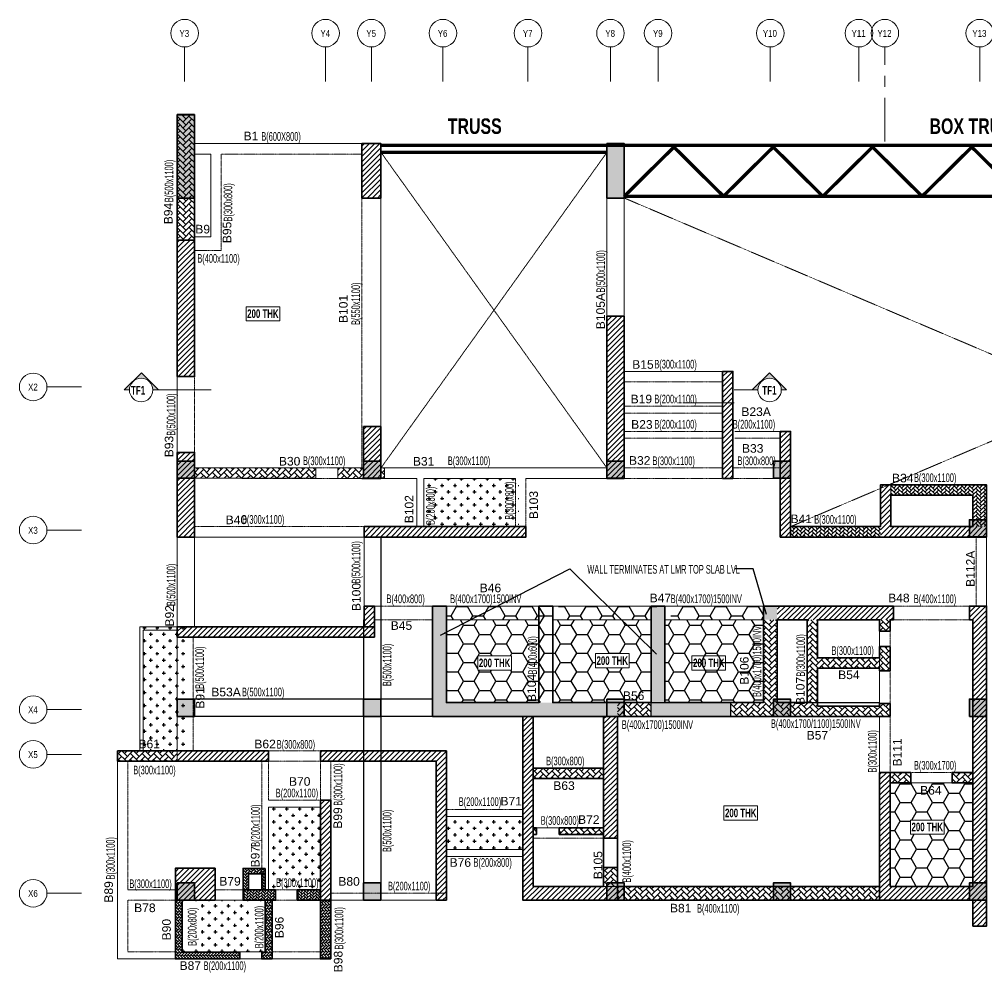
# Model space of a CAD drawing. Header units: millimetres. Extents: x -2 to 70668, y 80 to 28728.
# Drawn here: x -2 to 28024, y 1099 to 28728 of the extents above; entities that cross this region are included whole.
import ezdxf
from ezdxf.enums import TextEntityAlignment as Align

# ---------------------------------------------------------------- set-up
doc = ezdxf.new("R2010")
doc.units = ezdxf.units.MM
doc.linetypes.add('Grid Line', pattern=[2222.5, 1270, -317.5, 317.5, -317.5])
doc.linetypes.add('HIDDEN', pattern=[0.375, 0.25, -0.125])
for name, color, linetype, lineweight in [('A-FLOR-IDEN', 11, 'Continuous', 9), ('A-GRIDS', 8, 'Continuous', 9), ('A-HIDD-ABVE', 8, 'HIDDEN', 20), ('G-ANNO-SYMB', 1, 'Continuous', 9), ('G-ANNO-TEXT', 231, 'Continuous', 9), ('S-BEAM', 7, 'Continuous', 18), ('S-BEAM-IDEN', 2, 'Continuous', 9), ('S-COL HATCH', 9, 'Continuous', 0), ('S-COLS', 5, 'Continuous', 35), ('S-GRIDS', 8, 'Continuous', 9), ('S-WALL', 4, 'Continuous', 18)]:
    doc.layers.add(name, color=color, linetype=linetype, lineweight=lineweight)
for name, color, linetype in [('Beam Nos', 7, 'Continuous'), ('changes', 7, 'Continuous'), ('HATCH', 8, 'Continuous'), ('SECTION LINE', 4, 'Continuous'), ('SUNK SLAB', 8, 'Continuous')]:
    doc.layers.add(name, color=color, linetype=linetype)
doc.styles.add('Arial Narrow', font='ARIALN.TTF', dxfattribs={"height": 400})
doc.styles.add('SC-BBS1', font='SansSerif')
doc.styles.add('SOBHA', font='swisscl.ttf')
doc.styles.add('Swis721 LtCn BT', font='swisscl.ttf', dxfattribs={"width": 0.9, "height": 233.355162})
doc.styles.add('Swis721 LtCn BT_2', font='swisscl.ttf', dxfattribs={"height": 244.992296})
doc.styles.add('Swis721 LtCn BT_B', font='', dxfattribs={"width": 0.9, "height": 246.918336})
doc.styles.get('Swis721 LtCn BT_B').set_extended_font_data('Swis721 LtCn BT', bold=True)
doc.dimstyles.new('S-100', dxfattribs={"dimscale": 100, "dimtxt": 2.5, "dimasz": 1.5, "dimexe": 1.5, "dimexo": 1.5, "dimgap": 0.1, "dimtad": 0, "dimdec": 0, "dimrnd": 0.0005, "dimzin": 0, "dimdsep": 46, "dimtxsty": 'SOBHA', "dimblk": 'OBLIQUE', "dimcen": 0.09, "dimclrd": 8, "dimclre": 8, "dimclrt": 6, "dimadec": 0, "dimazin": 0, "dimtfac": 1, "dimtdec": 0, "dimtofl": 0, "dimtmove": 0, "dimatfit": 3, "dimfxl": 1.5, "dimfxlon": 1, "dimtolj": 1, "dimtzin": 0, "dimlwd": -1, "dimlwe": -1, "dimarcsym": 0})
pattern_1 = [(45, (-31789947.45, 20738009.7), (0, 113.13708499), [240, -80]), (135, (-31789890.88, 20738066.27), (9e-15, 113.13708499), [240, -80])]
pattern_2 = [(45, (-31789947.46, 20505661.14), (-75.1300955, 75.1300955), [])]
pattern_3 = [(45, (-31789947.45, 20738009.7), (0, 169.7056275), [360, -120]), (135, (-31789862.6, 20738094.55), (1e-14, 169.7056275), [360, -120])]
pattern_4 = [(0, (-31789947.46, 20505661.14), (468.75, 270.6329387), [312.5, -625]), (120, (-31789947.46, 20505661.14), (-468.75, 270.6329387), [312.5, -625]), (60, (-31789947.46, 20505661.14), (1e-13, 541.2658774), [-625, 312.5])]
pattern_5 = [(45, (-31789947.46, 20505661.14), (0, 169.7056275), [360, -120]), (135, (-31789862.61, 20505745.99), (1e-14, 169.7056275), [360, -120])]
pattern_6 = [(0, (-31349613.86, 21119657.02), (187.5, 187.5), [93.75, -281.25]), (90, (-31349566.99, 21119610.14), (-187.5, 187.5), [93.75, -281.25])]
pattern_7 = [(315, (-31091886.604, 20694843.886), (84.85281374, -1e-14), [180, -60]), (45, (-31091844.18, 20694801.46), (84.85281374, -2e-14), [180, -60])]

# ---------------------------------------------------------------- blocks, each defined once
blk = doc.blocks.new('A$C6614787e')
at = {"layer": 'S-COL HATCH'}
h = blk.add_hatch(dxfattribs=at)
h.set_pattern_fill('AR-HBONE', color=256, scale=15)
h.set_pattern_definition([(45, (-31102020.92, 20625022.12), (0, 84.85281374), [180, -60]), (135, (-31101978.495, 20625064.55), (7e-15, 84.85281374), [180, -60])])
h.paths.add_polyline_path([(2600, 2625), (1960, 2625), (1960, 2000), (2120, 2000), (2120, 2466), (2600, 2466)])
h = blk.add_hatch(dxfattribs=at)
h.set_pattern_fill('AR-HBONE', color=256, scale=15)
h.set_pattern_definition([(45, (0, 0), (0, 84.8528), [180, -60]), (135, (42.426, 42.426), (7e-15, 84.8528), [180, -60])])
h.paths.add_polyline_path([(2600, 2466), (2500, 2466), (2500, 2000), (2600, 2000)])
h = blk.add_hatch(dxfattribs=at)
h.set_pattern_fill('AR-HBONE', color=256, scale=15)
h.set_pattern_definition([(45, (-31364182.66, 21103765.56), (0, 84.85281374), [180, -60]), (135, (-31364140.23, 21103807.99), (7e-15, 84.85281374), [180, -60])])
h.paths.add_polyline_path([(2900, 1700), (2900, 2000), (1960, 2000), (1960, 1700)])
h = blk.add_hatch(dxfattribs=at)
h.set_pattern_fill('AR-HBONE', color=256, scale=15)
h.set_pattern_definition([(45, (-31362782.653, 21103765.56), (0, 84.85281374), [180, -60]), (135, (-31362740.227, 21103807.99), (7e-15, 84.85281374), [180, -60])])
h.paths.add_polyline_path([(4200, 1700), (4200, 2000), (3530, 2000), (3530, 1700)])
h = blk.add_hatch(dxfattribs=at)
h.set_pattern_fill('AR-HBONE', color=256, scale=15, angle=-90)
h.set_pattern_definition(pattern_7)
edge = h.paths.add_edge_path()
edge.add_line((200, 1700), (200, 200))
edge.add_line((200, 200), (1870, 200))
edge.add_line((1870, 200), (1870, 0))
edge.add_line((1870, 0), (0, 0))
edge.add_line((0, 0), (0, 1700))
edge.add_line((0, 1700), (200, 1700))
h = blk.add_hatch(dxfattribs=at)
h.set_pattern_fill('AR-HBONE', color=256, scale=15, angle=-90)
h.set_pattern_definition(pattern_7)
h.paths.add_polyline_path([(2600, 200), (2500, 200), (2500, 0), (2800, 0), (2800, 1700), (2600, 1700)])
h = blk.add_hatch(dxfattribs=at)
h.set_pattern_fill('AR-HBONE', color=256, scale=15, angle=-90)
h.set_pattern_definition([(315, (21106265.21, 31371048.637), (84.85281374, -2e-14), [180, -60]), (45, (21106307.64, 31371006.21), (84.85281374, -2e-14), [180, -60])])
h.paths.add_polyline_path([(4200, 0), (4500, 0), (4500, 1700), (4200, 1700)])
at = {"layer": 'S-COLS', "elevation": 0}
for points in [[(2600, 2625), (1960, 2625), (1960, 2000), (2120, 2000), (2120, 2466), (2600, 2466), (2600, 2625)], [(200, 1700), (200, 200), (1870, 200), (1870, 0), (0, 0), (0, 1700), (200, 1700)]]:
    blk.add_lwpolyline(points, dxfattribs=at)
for points in [[(2600, 2466), (2500, 2466), (2500, 2000), (2600, 2000)], [(1960, 2000), (2900, 2000), (2900, 1700), (1960, 1700)], [(3530, 2000), (4200, 2000), (4200, 1700), (3530, 1700)], [(2600, 200), (2500, 200), (2500, 0), (2800, 0), (2800, 1700), (2600, 1700)], [(4500, 0), (4500, 1700), (4200, 1700), (4200, 0)]]:
    blk.add_lwpolyline(points, close=True, dxfattribs=at)
blk = doc.blocks.new('_OBLIQUE')
at = {"color": 0, "linetype": 'ByBlock'}
blk.add_line((-0.5, -0.5), (0.5, 0.5), dxfattribs=at)
blk = doc.blocks.new('A$C535b99b2')
at = {"layer": 'HATCH'}
h = blk.add_hatch(color=256, dxfattribs=at)
h.dxf.hatch_style = 1
h.paths.add_polyline_path([(0, 0), (500, 0), (500, 500), (0, 500)])
h = blk.add_hatch(color=256, dxfattribs=at)
h.dxf.hatch_style = 1
h.paths.add_polyline_path([(5900, 500), (5400, 500), (5400, 0), (5900, 0)])
h = blk.add_hatch(color=256, dxfattribs=at)
h.dxf.hatch_style = 1
h.paths.add_polyline_path([(12950, 0), (12950, 500), (12450, 500), (12450, 0)])
h = blk.add_hatch(color=256, dxfattribs=at)
h.dxf.hatch_style = 1
h.paths.add_polyline_path([(17770, 0), (17770, 500), (17270, 500), (17270, 0)])
h = blk.add_hatch(color=256, dxfattribs=at)
h.dxf.hatch_style = 1
h.paths.add_polyline_path([(35830, 0), (35830, 500), (35330, 500), (35330, 0)])
h = blk.add_hatch(color=256, dxfattribs=at)
h.dxf.hatch_style = 1
h.paths.add_polyline_path([(40650, 2), (40650, 502), (40150, 502), (40150, 2)])
h = blk.add_hatch(color=256, dxfattribs=at)
h.dxf.hatch_style = 1
h.paths.add_polyline_path([(47700, 0), (47700, 500), (47200, 500), (47200, 0)])
h = blk.add_hatch(color=256, dxfattribs=at)
h.dxf.hatch_style = 1
h.paths.add_polyline_path([(53100, 0), (53100, 500), (52600, 500), (52600, 0)])
at = {"layer": 'S-BEAM', "linetype": 'HIDDEN'}
blk.add_line((35338, 1160), (35330, 1160), dxfattribs=at)
at = {"layer": 'S-COLS', "elevation": 0}
for points in [[(0, 500), (500, 500), (500, 0), (0, 0)], [(53100, 500), (52600, 500), (52600, 0), (53100, 0)]]:
    blk.add_lwpolyline(points, close=True, dxfattribs=at)
for points in [[(5400, 0), (5400, 500), (5900, 500), (5900, 0), (5400, 0)], [(12450, 0), (12450, 500), (12950, 500), (12950, 0), (12450, 0)], [(17270, 0), (17270, 500), (17770, 500), (17770, 0), (17270, 0)], [(35330, 0), (35330, 500), (35830, 500), (35830, 0), (35330, 0)], [(40150, 0), (40150, 500), (40650, 500), (40650, 0), (40150, 0)], [(47700, 0), (47700, 500), (47200, 500), (47200, 0), (47700, 0)], [(47200, 0), (47200, 500), (47700, 500), (47700, 0), (47200, 0)]]:
    blk.add_lwpolyline(points, dxfattribs=at)
blk = doc.blocks.new('A$C33c92876')
at = {"layer": 'HATCH'}
h = blk.add_hatch(color=256, dxfattribs=at)
h.dxf.hatch_style = 1
h.paths.add_polyline_path([(17770, 12226), (17770, 12726), (17270, 12726), (17270, 12226)])
h = blk.add_hatch(color=256, dxfattribs=at)
h.dxf.hatch_style = 1
h.paths.add_polyline_path([(23450, 10526), (23450, 11026), (22950, 11026), (22950, 10526)])
h = blk.add_hatch(color=256, dxfattribs=at)
h.dxf.hatch_style = 1
h.paths.add_polyline_path([(30150, 10526), (30150, 11026), (29650, 11026), (29650, 10526)])
h = blk.add_hatch(color=256, dxfattribs=at)
h.dxf.hatch_style = 1
h.paths.add_polyline_path([(23450, 5326), (23450, 5826), (22950, 5826), (22950, 5326)])
h = blk.add_hatch(color=256, dxfattribs=at)
h.dxf.hatch_style = 1
h.paths.add_polyline_path([(30150, 5326), (30150, 5826), (29650, 5826), (29650, 5326)])
h = blk.add_hatch(color=256, dxfattribs=at)
h.dxf.hatch_style = 1
h.paths.add_polyline_path([(23450, 0), (23450, 500), (22950, 500), (22950, 0)])
h = blk.add_hatch(color=256, dxfattribs=at)
h.dxf.hatch_style = 1
h.paths.add_polyline_path([(30150, 0), (30150, 500), (29650, 500), (29650, 0)])
at = {"layer": 'S-COL HATCH', "transparency": 33554687}
h = blk.add_hatch(color=256, dxfattribs=at)
h.dxf.hatch_style = 1
h.paths.add_polyline_path([(0, 22766), (500, 22766), (500, 20350), (0, 20350)])
h = blk.add_hatch(color=256, dxfattribs=at)
h.dxf.hatch_style = 1
h.paths.add_polyline_path([(53100, 22766), (52600, 22766), (52600, 20350), (53100, 20350)])
h = blk.add_hatch(color=256, dxfattribs=at)
h.dxf.hatch_style = 1
h.paths.add_polyline_path([(12950, 21926), (12450, 21926), (12450, 20350), (12950, 20350)])
h = blk.add_hatch(color=256, dxfattribs=at)
h.dxf.hatch_style = 1
h.paths.add_polyline_path([(40650, 21926), (40150, 21926), (40150, 20350), (40650, 20350)])
at = {"layer": 'S-COLS'}
for p, q in [((500, 22766), (500, 22766)), ((52600, 22766), (52600, 22766)), ((52600, 20350, 0), (53100, 20350, 0))]:
    blk.add_line(p, q, dxfattribs=at)
at = {"layer": 'S-COLS', "elevation": 0}
for points in [[(500, 22766), (500, 20350), (0, 20350), (0, 22766)], [(52600, 22766), (52600, 20350), (53100, 20350), (53100, 22766)], [(53107, 22766), (53107, 20351), (52607, 20351), (52607, 22766)], [(12950, 21926), (12450, 21926), (12450, 20350), (12950, 20350)], [(40650, 21926), (40150, 21926), (40150, 20350), (40650, 20350)]]:
    blk.add_lwpolyline(points, close=True, dxfattribs=at)
for points in [[(12450, 20350), (12450, 21926), (12950, 21926), (12950, 20350)], [(40150, 20350), (40150, 21926), (40650, 21926), (40650, 20350)], [(17270, 12226), (17270, 12726), (17770, 12726), (17770, 12226), (17270, 12226)], [(22950, 10526), (22950, 11026), (23450, 11026), (23450, 10526), (22950, 10526)], [(29650, 10526), (29650, 11026), (30150, 11026), (30150, 10526), (29650, 10526)], [(22950, 5326), (22950, 5826), (23450, 5826), (23450, 5326), (22950, 5326)], [(29650, 5326), (29650, 5826), (30150, 5826), (30150, 5326), (29650, 5326)]]:
    blk.add_lwpolyline(points, dxfattribs=at)
at = {"layer": 'S-COLS'}
for points in [[(22950, 0), (22950, 500), (23450, 500), (23450, 0), (22950, 0)], [(29650, 0), (29650, 500), (30150, 500), (30150, 0), (29650, 0)]]:
    blk.add_lwpolyline(points, dxfattribs=at)
at = {"layer": 'SECTION LINE'}
for p, q in [((23450, 10826), (23450, 10526)), ((29650, 10826), (29650, 10526)), ((30150, 10826), (30150, 10526)), ((23450, 5626), (23450, 5326)), ((29650, 5626), (29650, 5326)), ((30150, 5626), (30150, 5326)), ((23450, 300), (23450, 0)), ((29650, 300), (29650, 0)), ((30150, 300), (30150, 0))]:
    blk.add_line(p, q, dxfattribs=at)
at = {"layer": 'changes'}
for p in [(0, 12226), (0, 5325), (0, 0)]:
    blk.add_blockref('A$C535b99b2', p, dxfattribs=at)
blk = doc.blocks.new('Grid - Type 1 Structural-6743905-11TH FLOOR LVL')
at = {"layer": 'A-GRIDS'}
blk.add_circle((0, 0), 4, dxfattribs=at)
blk = doc.blocks.new('A$Cf2260b48')
at = {"layer": 'S-GRIDS', "linetype": 'Grid Line'}
for p, q in [((-7583, 18003), (-7583, 19003)), ((-3500, 18003), (-3500, 19003)), ((-2170, 18003), (-2170, 19003)), ((-100, 18003), (-100, 19003)), ((2365, 18003), (2365, 19003)), ((4755, 18003), (4755, 19003)), ((6135, 18003), (6135, 19003)), ((9385, 18003), (9385, 19003)), ((11955, 18003), (11955, 19003)), ((12705, 16262), (12705, 19003)), ((15455, 18003), (15455, 19003)), ((22055, 18003), (22055, 19003)), ((24805, 18003), (24805, 19003)), ((25555, 18003), (25555, 19003)), ((28125, 18003), (28125, 19003)), ((31375, 18003), (31375, 19003)), ((32755, 18003), (32755, 19003)), ((35145, 18003), (35145, 19003)), ((37610, 18003), (37610, 19003)), ((39680, 18003), (39680, 19003)), ((41010, 18003), (41010, 19003)), ((45092, 18003), (45092, 19003)), ((-10572, 9150), (-11572, 9150)), ((-10572, 5000), (-11572, 5000)), ((-10572, -200), (-11572, -200)), ((-10572, -1500), (-11572, -1500)), ((-10572, -5525), (-11572, -5525))]:
    blk.add_line(p, q, dxfattribs=at)
at = {"layer": 'A-GRIDS', "xscale": 99.99999999999991, "yscale": 99.99999999999991, "zscale": 99.99999999999991}
for p in [(-7583, 19403), (-3500, 19403), (-2170, 19403), (-100, 19403), (2365, 19403), (4755, 19403), (6135, 19403), (9385, 19403), (11955, 19403), (12705, 19403), (15455, 19403), (22055, 19403), (24805, 19403), (25555, 19403), (28125, 19403), (31375, 19403), (32755, 19403), (35145, 19403), (37610, 19403), (39680, 19403), (41010, 19403), (45092, 19403)]:
    blk.add_blockref('Grid - Type 1 Structural-6743905-11TH FLOOR LVL', p, dxfattribs=at)
at = {"layer": 'A-GRIDS', "xscale": 99.99999999999991, "yscale": 99.99999999999991, "zscale": 99.99999999999991, "rotation": 89.99999999999982}
for p in [(-11972, 9150), (-11972, 5000), (-11972, -200), (-11972, -1500), (-11972, -5525)]:
    blk.add_blockref('Grid - Type 1 Structural-6743905-11TH FLOOR LVL', p, dxfattribs=at)
at = {"layer": 'A-GRIDS', "lineweight": 18, "char_height": 200, "attachment_point": 1, "style": 'Arial Narrow'}
for s, insert, width in [('Y3', (-7732, 19495), 352.74), ('Y4', (-3649, 19495), 352.74), ('Y5', (-2319, 19495), 352.74), ('Y6', (-249, 19495), 352.74), ('Y7', (2216, 19495), 352.74), ('Y8', (4606, 19495), 352.74), ('Y9', (5986, 19495), 352.74), ('Y10', (9170, 19495), 513.08), ('Y11', (11740, 19495), 513.08), ('Y12', (12490, 19495), 513.08), ('Y13', (15240, 19495), 513.08), ('Y14', (21840, 19495), 513.08), ('Y15', (24590, 19495), 513.08), ('Y16', (25340, 19495), 513.08), ('Y17', (27910, 19495), 513.08), ('Y18', (31160, 19495), 513.08), ('Y19', (32540, 19495), 513.08), ('Y20', (34930, 19495), 513.08), ('Y21', (37395, 19495), 513.08), ('Y22', (39465, 19495), 513.08), ('Y23', (40795, 19495), 513.08), ('Y24', (44877, 19495), 513.08), ('X2', (-12119, 9244), 352.74), ('X3', (-12119, 5094), 352.74), ('X4', (-12119, -106), 352.74), ('X5', (-12119, -1406), 352.74), ('X6', (-12119, -5431), 352.74)]:
    blk.add_mtext(s, dxfattribs=dict(at, insert=insert, width=width))
blk = doc.blocks.new('Section - TL1-6743896-11TH FLOOR LVL')
at = {"layer": 'G-ANNO-SYMB'}
h = blk.add_hatch(color=8, dxfattribs=at)
edge = h.paths.add_edge_path()
edge.add_line((-9.4, 0), (-10.9, 0))
edge.add_line((-10.9, 0), (-5.94, 4.95))
edge.add_line((-5.94, 4.95), (-0.99, 0))
edge.add_line((-0.99, 0), (-2.6, 0))
edge.add_arc((-6, 0), 3.4, 0, 180)
at = {"layer": 'G-ANNO-SYMB', "color": 5}
for p, q in [((-5.94, 4.95), (-10.9, 0)), ((-0.99, 0), (-5.94, 4.95)), ((-10.9, 0), (-9.4, 0)), ((-2.6, 0), (4.24, 0)), ((-2.6, 0), (-0.99, 0))]:
    blk.add_line(p, q, dxfattribs=at)
at = {"layer": 'G-ANNO-SYMB'}
blk.add_arc((-6, 0), 3.4, 360, 180, dxfattribs=at)
at = {"layer": 'G-ANNO-SYMB', "color": 5}
for start, end in [(0, 180), (180, 0)]:
    blk.add_arc((-6, 0), 3.4, start, end, dxfattribs=at)

msp = doc.modelspace()

# ---------------------------------------------------------------- hatches: boundary and pattern name
at = {"layer": 'S-COL HATCH'}
h = msp.add_hatch(dxfattribs=at)
h.set_pattern_fill('AR-HBONE', color=256, scale=30)
h.set_pattern_definition(pattern_5)
h.paths.add_polyline_path([(4574, 25965), (5074, 25965), (5074, 22326), (4574, 22326)])
at = {"layer": 'S-COL HATCH', "transparency": 33554687}
h = msp.add_hatch(color=256, dxfattribs=at)
h.dxf.hatch_style = 1
h.paths.add_polyline_path([(17274, 25125), (17274, 23550), (17524, 23550), (17524, 25125)])
h.paths.add_polyline_path([(17024, 23550), (17024, 23550), (17024, 25125), (17024, 25125), (17024, 23550)])
at = {"layer": 'S-COL HATCH'}
h = msp.add_hatch(dxfattribs=at)
h.set_pattern_fill('AR-HBONE', color=256, scale=30)
h.set_pattern_definition(pattern_3)
h.paths.add_polyline_path([(8584, 15725), (5076, 15725), (5076, 15426), (8584, 15426)])
h = msp.add_hatch(dxfattribs=at)
h.set_pattern_fill('AR-HBONE', color=256, scale=30)
h.set_pattern_definition(pattern_3)
h.paths.add_polyline_path([(9974, 15725), (9224, 15725), (9224, 15424), (9755, 15424), (9755, 15425), (9974, 15425)])
h = msp.add_hatch(dxfattribs=at)
h.set_pattern_fill('AR-HBONE', color=256, scale=30)
h.set_pattern_definition(pattern_3)
h.paths.add_polyline_path([(10575, 15725), (10474, 15725), (10474, 15425), (10575, 15425)])
h = msp.add_hatch(dxfattribs=at)
h.set_pattern_fill('AR-HBONE', color=256, scale=20)
h.set_pattern_definition(pattern_1)
h.paths.add_polyline_path([(27624, 14935), (27624, 14025), (27624, 14025), (27624, 14025), (28024, 14025), (28024, 15235), (25244, 15235), (25244, 14935), (25244, 14935)])
h = msp.add_hatch(dxfattribs=at)
h.set_pattern_fill('AR-HBONE', color=256, scale=20)
h.set_pattern_definition(pattern_1)
h.paths.add_polyline_path([(22344, 14025), (22344, 13725), (24944, 13725), (24944, 14025)])
at = {"layer": 'S-COL HATCH', "transparency": 33554687}
h = msp.add_hatch(color=256, dxfattribs=at)
h.dxf.hatch_style = 1
h.paths.add_polyline_path([(17324, 8525), (17324, 8925), (12370, 8925), (12370, 11725), (11970, 11725), (11970, 8525)])
h = msp.add_hatch(color=256, dxfattribs=at)
h.dxf.hatch_style = 1
h.paths.add_polyline_path([(18304, 11725), (18704, 11725), (18704, 8925), (18304, 8925)])
h = msp.add_hatch(color=256, dxfattribs=at)
h.dxf.hatch_style = 1
h.paths.add_polyline_path([(21554, 11725), (21951, 11725), (21951, 11325), (21554, 11325)])
at = {"layer": 'S-COL HATCH'}
h = msp.add_hatch(dxfattribs=at)
h.set_pattern_fill('AR-HBONE', color=256, scale=30)
h.set_pattern_definition(pattern_3)
h.paths.add_polyline_path([(22824, 11325), (23124, 11325), (23124, 10225), (24924, 10225), (24924, 10550), (25224, 10550), (25224, 9848), (24924, 9848), (24924, 9925), (23124, 9925), (23124, 8825), (24924, 8825), (24924, 8903), (25224, 8903), (25224, 8525), (20604, 8525), (20604, 8925), (22824, 8925)])
h = msp.add_hatch(dxfattribs=at)
h.set_pattern_fill('AR-HBONE', color=256, scale=30)
h.set_pattern_definition(pattern_3)
h.paths.add_polyline_path([(21554, 8925), (21954, 8925), (21954, 11325), (21554, 11325)])
h = msp.add_hatch(dxfattribs=at)
h.set_pattern_fill('AR-HBONE', color=256, scale=30)
h.set_pattern_definition(pattern_3)
h.paths.add_polyline_path([(24924, 11325), (25224, 11325), (25224, 11000), (24924, 11000)])
h = msp.add_hatch(dxfattribs=at)
h.set_pattern_fill('AR-HBONE', color=256, scale=30)
h.set_pattern_definition(pattern_3)
h.paths.add_polyline_path([(18304, 8925), (17324, 8925), (17324, 8525), (18304, 8525)])
at = {"layer": 'S-COL HATCH', "transparency": 33554687}
h = msp.add_hatch(color=256, dxfattribs=at)
h.dxf.hatch_style = 1
h.paths.add_polyline_path([(18304, 8925), (20604, 8925), (20604, 8525), (18304, 8525)])
at = {"layer": 'S-COL HATCH'}
h = msp.add_hatch(dxfattribs=at)
h.set_pattern_fill('AR-HBONE', color=256, scale=30)
h.set_pattern_definition(pattern_3)
h.paths.add_polyline_path([(4574, 7225), (4574, 7525), (2845, 7525), (2845, 7225)])
h = msp.add_hatch(dxfattribs=at)
h.set_pattern_fill('AR-HBONE', color=256, scale=30)
h.set_pattern_definition(pattern_3)
h.paths.add_polyline_path([(16924, 7025), (14884, 7025), (14884, 6725), (16924, 6725)])
h = msp.add_hatch(dxfattribs=at)
h.set_pattern_fill('AR-HBONE', color=256, scale=30)
h.set_pattern_definition([(45, (-31789947.45, 20686080.7), (0, 169.7056275), [360, -120]), (135, (-31789862.6, 20686165.55), (1e-14, 169.7056275), [360, -120])])
h.paths.add_polyline_path([(25824, 6600), (25824, 6900), (25224, 6900), (25224, 6600)])
h.paths.add_polyline_path([(27624, 6600), (27624, 6900), (27024, 6900), (27024, 6600)])
h = msp.add_hatch(dxfattribs=at)
h.set_pattern_fill('AR-HBONE', color=256, scale=30)
h.set_pattern_definition(pattern_3)
h.paths.add_polyline_path([(14984, 5300), (14884, 5300), (14884, 5100), (14984, 5100)])
h = msp.add_hatch(dxfattribs=at)
h.set_pattern_fill('AR-HBONE', color=256, scale=30)
h.set_pattern_definition(pattern_3)
h.paths.add_polyline_path([(15634, 5300), (15634, 5100), (16924, 5100), (16924, 5300)])
h = msp.add_hatch(dxfattribs=at)
h.set_pattern_fill('AR-HBONE', color=256, scale=30)
h.set_pattern_definition(pattern_3)
h.paths.add_polyline_path([(17324, 4150), (16924, 4150), (16924, 3600), (17324, 3600)])
h = msp.add_hatch(dxfattribs=at)
h.set_pattern_fill('AR-HBONE', color=256, scale=30)
h.set_pattern_definition(pattern_5)
h.paths.add_polyline_path([(17324, 3600), (24924, 3600), (24924, 3200), (17324, 3200)])
at = {"layer": 'SUNK SLAB'}
h = msp.add_hatch(dxfattribs=at)
h.set_pattern_fill('ANSI31', color=8, scale=850, style=0)
h.set_pattern_definition(pattern_2)
h.paths.add_polyline_path([(9924, 23550), (10474, 23550), (10474, 25125), (9924, 25125)])
h = msp.add_hatch(dxfattribs=at)
h.set_pattern_fill('ANSI31', color=8, scale=850, style=0)
h.set_pattern_definition(pattern_2)
h.paths.add_polyline_path([(5074, 22326), (4574, 22326), (4574, 18376), (5074, 18376)])
h = msp.add_hatch(dxfattribs=at)
h.set_pattern_fill('ANSI31', color=8, scale=850, style=0)
h.set_pattern_definition(pattern_2)
h.paths.add_polyline_path([(17024, 20125), (17524, 20125), (17524, 15425), (17024, 15425)])
h = msp.add_hatch(dxfattribs=at)
h.set_pattern_fill('ANSI31', color=8, scale=850, style=0)
h.set_pattern_definition(pattern_2)
h.paths.add_polyline_path([(20374, 15425), (20674, 15425), (20674, 18525), (20374, 18525)])
h = msp.add_hatch(dxfattribs=at)
h.set_pattern_fill('ANSI31', color=8, scale=850, style=0)
h.set_pattern_definition(pattern_2)
h.paths.add_polyline_path([(10474, 16858), (10474, 16914), (10474, 16925), (9974, 16925), (9974, 15425), (10474, 15425)])
h = msp.add_hatch(dxfattribs=at)
h.set_pattern_fill('ANSI31', color=8, scale=850, style=0)
h.set_pattern_definition(pattern_2)
h.paths.add_polyline_path([(22344, 16785), (22044, 16785), (22044, 13725), (22344, 13725), (22344, 14025)])
h = msp.add_hatch(dxfattribs=at)
h.set_pattern_fill('ANSI31', color=8, scale=850, style=0)
h.set_pattern_definition(pattern_2)
h.paths.add_polyline_path([(4574, 13725), (5074, 13725), (5074, 16176), (4574, 16176)])
h = msp.add_hatch(dxfattribs=at)
h.set_pattern_fill('CROSS', color=8, scale=750, style=0)
h.set_pattern_definition(pattern_6)
h.paths.add_polyline_path([(11714, 15425), (11714, 14025), (14474, 14025), (14474, 15425)])
h.paths.add_polyline_path([(12141, 14027), (12141, 15300), (11614, 15300), (11614, 14027)], flags=9)
h = msp.add_hatch(dxfattribs=at)
h.set_pattern_fill('ANSI31', color=8, scale=850, style=0)
h.set_pattern_definition(pattern_2)
h.paths.add_polyline_path([(24944, 15235), (25244, 15235), (25244, 14025), (28024, 14025), (28024, 13725), (24944, 13725)])
h = msp.add_hatch(dxfattribs=at)
h.set_pattern_fill('ANSI31', color=8, scale=850, style=0)
h.set_pattern_definition(pattern_2)
h.paths.add_polyline_path([(14674, 14025), (14474, 14025), (10284, 14025), (10284, 13725), (14674, 13725)])
h.paths.add_polyline_path([(10284, 14025), (9985, 14025), (9985, 13725), (10284, 13725)])
h = msp.add_hatch(dxfattribs=at)
h.set_pattern_fill('ANSI31', color=8, scale=850, style=0)
h.set_pattern_definition(pattern_2)
h.paths.add_polyline_path([(9985, 11125), (10284, 11125), (10284, 11725), (9985, 11725)])
h = msp.add_hatch(dxfattribs=at)
h.set_pattern_fill('HONEY', color=8, scale=2500, style=0)
h.set_pattern_definition([(0, (-31818271.82, 20505661.14), (468.75, 270.6329387), [312.5, -625]), (120, (-31818271.82, 20505661.14), (-468.75, 270.6329387), [312.5, -625]), (60, (-31818271.82, 20505661.14), (1e-13, 541.2658774), [-625, 312.5])])
h.paths.add_polyline_path([(15220, 11725), (12370, 11725), (12370, 11325), (15220, 11325)])
h.paths.add_polyline_path([(18470, 11725), (15620, 11725), (15620, 11325), (18470, 11325)])
h.paths.add_polyline_path([(21554, 11725), (18870, 11725), (18870, 11325), (21554, 11325)])
h = msp.add_hatch(dxfattribs=at)
h.set_pattern_fill('HONEY', color=8, scale=2500, style=0)
h.set_pattern_definition(pattern_4)
h.paths.add_polyline_path([(15054, 8925), (15454, 8925), (15454, 11725), (15054, 11725)])
h = msp.add_hatch(dxfattribs=at)
h.set_pattern_fill('ANSI31', color=8, scale=850, style=0)
h.set_pattern_definition([(45, (-31804917.08, 20505661.14), (-75.1300955, 75.1300955), [])])
h.paths.add_polyline_path([(25325, 11725), (21955, 11725), (21955, 11325), (25325, 11325)])
h = msp.add_hatch(dxfattribs=at)
h.set_pattern_fill('ANSI31', color=8, scale=850, style=0)
h.set_pattern_definition(pattern_2)
h.paths.add_polyline_path([(25224, 6900), (24924, 6900), (24924, 3600), (24924, 3200), (27624, 3200), (27624, 2450), (28024, 2450), (28024, 3600), (28024, 3600), (28024, 11725), (27524, 11725), (27524, 11325), (27624, 11325), (27624, 3600), (27624, 3600), (25224, 3600), (25224, 3600)])
h = msp.add_hatch(dxfattribs=at)
h.set_pattern_fill('HONEY', color=8, scale=2500, style=0)
h.set_pattern_definition(pattern_4)
h.paths.add_polyline_path([(12370, 11325), (12370, 8925), (15054, 8925), (15054, 11325)])
h.paths.add_polyline_path([(14256, 10279), (14256, 9868), (13279, 9868), (13279, 10279)], flags=0)
h.paths.add_polyline_path([(15454, 11325), (15454, 8925), (18304, 8925), (18304, 11325)])
h.paths.add_polyline_path([(17665, 10344), (17665, 9933), (16688, 9933), (16688, 10344)], flags=0)
h.paths.add_polyline_path([(20462, 10279), (20462, 9868), (19485, 9868), (19485, 10279)], flags=16)
h.paths.add_polyline_path([(15134, 9662), (15134, 10967), (14662, 10967), (14662, 9662)], flags=9)
h.paths.add_polyline_path([(13234, 9815), (14286, 9815), (14286, 10335), (13234, 10335)], flags=24)
h.paths.add_polyline_path([(16643, 9880), (17695, 9880), (17695, 10400), (16643, 10400)], flags=24)
h.paths.add_polyline_path([(21634, 9010), (21634, 11275), (21162, 11275), (21162, 9010)], flags=9)
h.paths.add_polyline_path([(19440, 9815), (20492, 9815), (20492, 10335), (19440, 10335)], flags=9)
h = msp.add_hatch(dxfattribs=at)
h.set_pattern_fill('HONEY', color=8, scale=2500, style=0)
h.set_pattern_definition(pattern_4)
h.paths.add_polyline_path([(18704, 11325), (18704, 8925), (21554, 8925), (21554, 11325)])
h.paths.add_polyline_path([(20462, 10279), (20462, 9868), (19485, 9868), (19485, 10279)], flags=0)
h.paths.add_polyline_path([(21634, 9010), (21634, 11275), (21162, 11275), (21162, 9010)], flags=9)
h.paths.add_polyline_path([(19440, 9815), (20492, 9815), (20492, 10335), (19440, 10335)], flags=24)
h = msp.add_hatch(dxfattribs=at)
h.set_pattern_fill('CROSS', color=8, scale=750, style=0)
h.set_pattern_definition(pattern_6)
h.paths.add_polyline_path([(4834, 11125), (3484, 11125), (3484, 7525), (4834, 7525)])
h = msp.add_hatch(dxfattribs=at)
h.set_pattern_fill('ANSI31', color=8, scale=850, style=0)
h.set_pattern_definition(pattern_2)
h.paths.add_polyline_path([(4574, 11125), (4574, 10825), (10284, 10825), (10284, 11125)])
h = msp.add_hatch(dxfattribs=at)
h.set_pattern_fill('ANSI31', color=8, scale=850, style=0)
h.set_pattern_definition(pattern_2)
h.paths.add_polyline_path([(14884, 8525), (14584, 8525), (14584, 3200), (14884, 3200), (17324, 3200), (17324, 3600), (14884, 3600), (14884, 5300), (14884, 5300), (14884, 5300)])
h = msp.add_hatch(dxfattribs=at)
h.set_pattern_fill('ANSI31', color=8, scale=850, style=0)
h.set_pattern_definition(pattern_2)
h.paths.add_polyline_path([(17324, 8525), (16924, 8525), (16924, 8525), (16924, 7025), (16924, 7025), (16924, 6725), (16924, 5000), (17324, 5000)])
h = msp.add_hatch(dxfattribs=at)
h.set_pattern_fill('ANSI31', color=8, scale=850, style=0)
h.set_pattern_definition(pattern_2)
h.paths.add_polyline_path([(7220, 7525), (4574, 7525), (4574, 7225), (7220, 7225)])
h = msp.add_hatch(dxfattribs=at)
h.set_pattern_fill('ANSI31', color=8, scale=850, style=0)
h.set_pattern_definition(pattern_2)
h.paths.add_polyline_path([(12370, 7525), (8720, 7525), (8720, 7225), (12070, 7225), (12070, 3200), (12370, 3200)])
h = msp.add_hatch(dxfattribs=at)
h.set_pattern_fill('HONEY', color=8, scale=2500, style=0)
h.set_pattern_definition(pattern_4)
h.paths.add_polyline_path([(27624, 6600), (27024, 6600), (25824, 6600), (25224, 6600), (25224, 3600), (27624, 3600)])
h.paths.add_polyline_path([(26792, 5522), (26792, 5110), (25815, 5110), (25815, 5522)], flags=0)
h.paths.add_polyline_path([(37024, 6600), (36424, 6600), (35224, 6600), (35224, 6600), (34624, 6600), (34624, 3600), (37024, 3600)])
h.paths.add_polyline_path([(36452, 5327), (36452, 4915), (35474, 4915), (35474, 5327)], flags=0)
h.paths.add_polyline_path([(25770, 5057), (26822, 5057), (26822, 5578), (25770, 5578)], flags=24)
h.paths.add_polyline_path([(35429, 4862), (36481, 4862), (36481, 5382), (35429, 5382)], flags=24)
h = msp.add_hatch(dxfattribs=at)
h.set_pattern_fill('CROSS', color=8, scale=750, style=0)
h.set_pattern_definition([(0, (-31349613.86, 21119657), (187.5, 187.5), [93.75, -281.25]), (90, (-31349566.99, 21119610.13), (-187.5, 187.5), [93.75, -281.25])])
h.paths.add_polyline_path([(8720, 5898), (7220, 5898), (7220, 3498), (8720, 3498)])
h.paths.add_polyline_path([(7340, 3456), (8739, 3456), (8739, 3983), (7340, 3983)], flags=9)
h = msp.add_hatch(dxfattribs=at)
h.set_pattern_fill('ANSI31', color=8, scale=850, style=0)
h.set_pattern_definition(pattern_2)
h.paths.add_polyline_path([(9020, 6098), (8720, 6098), (8720, 3200), (9020, 3200)])
h = msp.add_hatch(dxfattribs=at)
h.set_pattern_fill('CROSS', color=8, scale=750, style=0)
h.set_pattern_definition(pattern_6)
h.paths.add_polyline_path([(14584, 4665), (14584, 5625), (12370, 5625), (12370, 4665)])
h = msp.add_hatch(dxfattribs=at)
h.set_pattern_fill('ANSI31', color=8, scale=850, style=0)
h.set_pattern_definition(pattern_2)
h.paths.add_polyline_path([(5670, 4125), (4520, 4125), (4520, 3200), (5670, 3200)])
h = msp.add_hatch(dxfattribs=at)
h.set_pattern_fill('CROSS', color=8, scale=750, style=0)
h.set_pattern_definition(pattern_6)
h.paths.add_polyline_path([(7120, 1699), (7120, 3200), (4720, 3198), (4720, 1698)])
h.paths.add_polyline_path([(5553, 2471), (6531, 2471)], flags=16)
h.paths.add_polyline_path([(5182, 1829), (5182, 3102), (4655, 3102), (4655, 1829)])
h.paths.add_polyline_path([(7178, 1822), (7178, 3095), (6650, 3095), (6650, 1822)])
h.paths.add_polyline_path([(5507, 2937), (6557, 2937)], flags=16)

# ---------------------------------------------------------------- linework, layer by layer
at = {"layer": 'A-FLOR-IDEN', "color": 8, "flags": 128}
for points in [[(7543, 20399), (7543, 19988), (6565, 19988), (6565, 20399)], [(14256, 10279), (14256, 9868), (13279, 9868), (13279, 10279)], [(17665, 10344), (17665, 9933), (16688, 9933), (16688, 10344)], [(20462, 10279), (20462, 9868), (19485, 9868), (19485, 10279)], [(21388, 5930), (21388, 5518), (20411, 5518), (20411, 5930)], [(26792, 5522), (26792, 5110), (25815, 5110), (25815, 5522)]]:
    msp.add_lwpolyline(points, close=True, dxfattribs=at)
at = {"layer": 'A-HIDD-ABVE', "linetype": 'HIDDEN'}
for p, q in [((17024, 24875, 0), (10474, 15725)), ((17024, 15725, 0), (10474, 24875)), ((17524, 23550, 0), (39904, 14025)), ((22344, 14025), (44724, 23550, 0)), ((20374, 18225), (20374, 18225))]:
    msp.add_line(p, q, dxfattribs=at)
at = {"layer": 'changes'}
for p, q in [((10475, 13725, 0), (10475, 3200)), ((9974, 11325), (9974, 3200)), ((11970, 9025), (5074, 9024)), ((11970, 8525), (5074, 8525))]:
    msp.add_line(p, q, dxfattribs=at)
at = {"layer": 'changes', "color": 6, "const_width": 100, "elevation": 0}
for points in [[(10474, 25075), (51774, 25075)], [(18963, 25027), (17524, 23600)], [(18963, 25027), (20401, 23600)], [(21840, 25027), (20401, 23600)], [(21840, 25027), (23278, 23600)], [(24717, 25027), (23278, 23600)], [(24717, 25027), (26155, 23600)], [(27594, 25027), (26155, 23600)], [(27594, 25027), (29032, 23600)], [(10474, 24875), (17024, 24875)], [(17524, 23600), (44724, 23600)]]:
    msp.add_lwpolyline(points, dxfattribs=at)
at = {"layer": 'G-ANNO-SYMB'}
for p, q in [((4127, 17986), (5552, 17986)), ((20711, 17615), (19286, 17615))]:
    msp.add_line(p, q, dxfattribs=at)
at = {"layer": 'S-BEAM'}
for p, q in [((5074, 25125), (10474, 25125)), ((5074, 24825), (5544, 24825)), ((5544, 22425), (5544, 24825)), ((10474, 23550), (10474, 16925)), ((17024, 23550, 0), (17024, 20125)), ((17524, 20125, 0), (17524, 23590, 0)), ((5074, 22425), (5544, 22425)), ((17774, 18525, 0), (17524, 18525, 0)), ((17524, 18525, 0), (20374, 18525, 0)), ((4574, 18376), (4574, 16176)), ((20374, 18225, 0), (20374, 18225, 0)), ((20724, 16785), (22344, 16785)), ((10474, 15725), (17024, 15725, 0)), ((10474, 15425), (11514, 15425)), ((11514, 15425), (11514, 14025)), ((11714, 15425), (14374, 15425)), ((11714, 15425), (11714, 14025)), ((14674, 15425), (17024, 15425, 0)), ((4574, 13725), (4574, 11125)), ((5074, 13725), (5074, 11125)), ((5074, 13725, 0), (9973, 13725, 0)), ((9985, 11725), (9985, 13725, 0)), ((28024, 13725), (28024, 11725)), ((12370, 11725), (15054, 11725)), ((15454, 11725), (18304, 11725)), ((18704, 11725), (21554, 11725)), ((12370, 11325), (15054, 11325)), ((15454, 11325), (18304, 11325)), ((18704, 11325), (21554, 11325)), ((24924, 8903), (24924, 11325)), ((4574, 7525), (4574, 10825)), ((24924, 8525), (24924, 6900)), ((2845, 7225), (2845, 1500)), ((25824, 6600), (27024, 6600)), ((7220, 5898), (8720, 5898)), ((7220, 5898), (7220, 3498)), ((12370, 5625), (14584, 5625)), ((14984, 5300), (15634, 5300)), ((12370, 4665), (14584, 4665)), ((12370, 4465), (14584, 4465)), ((6640, 3965), (7020, 3965)), ((6640, 3965), (6640, 3498)), ((7020, 3965), (7020, 3498)), ((4574, 3498), (3145, 3498)), ((4520, 3200), (4520, 1698)), ((4720, 3198), (7120, 3200)), ((4720, 3200), (4720, 1698)), ((7120, 3200), (7120, 1700)), ((7320, 3200), (7520, 3200)), ((7320, 3200), (7320, 1700)), ((8301, 3200), (8720, 3200)), ((8720, 3200), (8721, 1700)), ((9020, 3200), (12336, 3200)), ((9020, 3200), (9020, 1500)), ((4720, 1698), (7120, 1699)), ((9020, 1500), (2845, 1500))]:
    msp.add_line(p, q, dxfattribs=at)
at = {"layer": 'S-BEAM', "linetype": 'HIDDEN'}
for p, q in [((5844, 24825), (9924, 24825)), ((5844, 22025), (5844, 24825)), ((9924, 23550), (9924, 15725)), ((5844, 22325), (5844, 22325)), ((5844, 22025), (5074, 22025)), ((5074, 18376), (5074, 16176)), ((17524, 18225, 0), (20374, 18225, 0)), ((17524, 17515), (20374, 17515)), ((17524, 17315), (20374, 17315)), ((17524, 16785, 0), (20374, 16785, 0)), ((17524, 16585, 0), (20374, 16585)), ((20724, 16585, 0), (22044, 16585, 0)), ((5074, 15725), (9924, 15725)), ((17524, 15725), (20374, 15725, 0)), ((20674, 15725), (22044, 15725)), ((5074, 15426), (9924, 15424)), ((14374, 15425, 0), (14374, 14025, 0)), ((14674, 15425, 0), (14674, 14025, 0)), ((17524, 15425, 0), (20374, 15425, 0)), ((20674, 15425), (22044, 15425)), ((5074, 14025, 0), (9985, 14025, 0)), ((27724, 13725), (27724, 11725)), ((10284, 11725), (11970, 11725)), ((25324, 11725), (27524, 11725)), ((10284, 11325), (11970, 11325)), ((25224, 8903), (25224, 11325)), ((25324, 11325), (27524, 11325)), ((5034, 7525), (5034, 10825)), ((25224, 8525), (25224, 6900)), ((7220, 7525), (8720, 7525)), ((3145, 7225), (3145, 3498)), ((7020, 7225), (7020, 3965)), ((7220, 7225), (7220, 6098)), ((7220, 7225), (8720, 7225)), ((8720, 7225), (8720, 6098)), ((9020, 7225), (9020, 6098)), ((25824, 6900), (27024, 6900)), ((7220, 6098), (8720, 6098)), ((12370, 5825), (14584, 5825)), ((14884, 5000), (16924, 5000)), ((5645, 3498), (8720, 3498)), ((9020, 3400), (12336, 3400)), ((4726, 3198), (3145, 3198)), ((3145, 1698), (3145, 3198)), ((7520, 3200), (8370, 3200)), ((3143, 1698), (4520, 1698)), ((7320, 1699), (8720, 1700))]:
    msp.add_line(p, q, dxfattribs=at)
at = {"layer": 'S-BEAM', "color": 5, "elevation": 0}
for points in [[(8584, 15726), (5076, 15726), (5076, 15426), (8584, 15426)], [(9224, 15725), (9974, 15725), (9974, 15424), (9224, 15424)], [(10474, 15725), (10575, 15725), (10575, 15425), (10474, 15425)], [(7020, 4125), (7020, 3965), (6640, 3965), (6640, 3498), (6480, 3498), (6480, 4125)]]:
    msp.add_lwpolyline(points, close=True, dxfattribs=at)
at = {"layer": 'S-COL HATCH'}
for p, q in [((25244, 14935), (25244, 15235)), ((16924, 4150), (17324, 4150))]:
    msp.add_line(p, q, dxfattribs=at)
at = {"layer": 'S-COL HATCH', "transparency": 33554687}
msp.add_line((4574, 7525), (4574, 7225), dxfattribs=at)
at = {"layer": 'S-COL HATCH', "elevation": 0}
msp.add_lwpolyline([(17324, 3600), (16924, 3600), (16924, 4150), (17324, 4150)], close=True, dxfattribs=at)
at = {"layer": 'S-COLS'}
for p, q in [((5074, 25965), (5074, 25965)), ((5074, 22326), (4574, 22326)), ((9985, 13725, 0), (9985, 14025, 0)), ((22344, 14025), (22344, 13725)), ((12370, 7525), (8720, 7525)), ((8720, 7525), (8720, 7225)), ((12370, 7525), (12370, 3200)), ((8720, 7225), (12070, 7225)), ((12070, 7225), (12070, 3200)), ((24924, 6900), (24924, 3600)), ((25224, 6900), (25224, 3600)), ((16924, 5000), (17324, 5000)), ((16924, 4150), (17324, 4150)), ((24924, 3600), (24924, 3200)), ((12370, 3200), (12070, 3200))]:
    msp.add_line(p, q, dxfattribs=at)
at = {"layer": 'S-COLS', "elevation": 0}
for points in [[(5074, 25965), (5074, 18376), (4574, 18376), (4574, 25965)], [(9924, 25125), (10474, 25125), (10474, 23550), (9924, 23550)], [(17524, 25125), (17024, 25125), (17024, 23550), (17524, 23550)], [(17024, 20125), (17524, 20125), (17524, 15425), (17024, 15425)], [(20374, 18525), (20674, 18525), (20674, 15425), (20374, 15425)], [(22044, 16785), (22044, 13725), (28024, 13725), (28024, 15235), (24944, 15235), (24944, 14025), (22344, 14025), (22344, 16785), (22044, 16785)], [(4574, 16176), (5074, 16176), (5074, 13725), (4574, 13725)], [(27624, 14935), (25244, 14935), (25244, 14025), (27624, 14025)], [(21954, 8925), (22824, 8925), (22824, 11325), (21954, 11325)], [(4574, 10825), (10284, 10825), (10284, 11125), (4574, 11125)], [(2845, 7525), (7220, 7525), (7220, 7225), (2845, 7225)], [(16924, 7025), (14884, 7025), (14884, 6725), (16924, 6725)], [(8720, 6098), (9020, 6098), (9020, 3200), (8720, 3200)], [(4520, 3200), (5670, 3200), (5670, 4125), (4520, 4125)]]:
    msp.add_lwpolyline(points, close=True, dxfattribs=at)
for points in [[(17024, 23550), (17024, 25125), (17524, 25125), (17524, 23550)], [(17524, 20125), (17524, 15425), (17024, 15425), (17024, 20125)], [(9974, 15425), (9974, 16925), (10474, 16925), (10474, 15425), (9924, 15425)], [(9985, 13725), (14674, 13725), (14674, 14025), (9985, 14025)], [(21554, 11725), (25324, 11725), (25324, 11325), (25224, 11325), (25224, 11000), (24924, 11000), (24924, 11325), (24024, 11325), (23124, 11325), (23124, 10225), (24924, 10225), (24924, 10550), (25224, 10550), (25224, 9848), (24924, 9848), (24924, 9925), (23124, 9925), (23124, 8825), (24024, 8825), (24924, 8825), (24924, 8903), (25224, 8903), (25224, 8525), (23124, 8525), (23124, 8525), (11970, 8525), (11970, 11725), (12370, 11725), (12370, 8925), (15054, 8925), (15054, 11725)], [(15054, 11725), (15454, 11725)], [(15454, 11725), (15454, 8925), (18304, 8925), (18304, 11725)], [(18304, 11725), (18704, 11725)], [(18704, 11725), (18704, 8925), (21554, 8925), (21554, 11725)], [(28024, 3600), (28024, 11725), (27524, 11725), (27524, 11325), (27624, 11325), (27624, 3600), (25224, 3600)], [(14584, 8525), (14584, 3200), (14884, 3200)], [(14884, 3600), (14884, 8525)], [(16924, 8525), (16924, 3600)], [(16924, 3200), (17324, 3200), (17324, 8525)], [(25224, 6600), (25824, 6600), (25824, 6900), (24924, 6900)], [(27624, 6600), (27024, 6600), (27024, 6900), (27624, 6900)], [(14984, 5300), (14884, 5300)], [(14884, 5100), (14984, 5100)], [(14984, 5100), (14984, 5300)], [(15634, 5300), (15634, 5100)], [(16924, 5300), (15634, 5300)], [(15634, 5100), (16924, 5100)], [(16924, 3600), (14884, 3600)], [(24924, 3600), (17324, 3600), (17324, 3200), (27624, 3200)], [(27624, 3200), (27624, 2450), (28024, 2450), (28024, 3600)], [(14884, 3200), (16924, 3200)]]:
    msp.add_lwpolyline(points, dxfattribs=at)
at = {"layer": 'S-COLS', "color": 5, "elevation": 0}
msp.add_lwpolyline([(9985, 11725), (10284, 11725), (10284, 11125), (9985, 11125)], close=True, dxfattribs=at)
at = {"layer": 'S-WALL', "color": 7}
for p, q in [((3485, 11125), (4575, 11125)), ((3485, 7525), (3485, 11125)), ((4575, 11025), (3585, 11025)), ((3585, 11025), (3585, 7525))]:
    msp.add_line(p, q, dxfattribs=at)
at = {"layer": 'SECTION LINE'}
for p, q in [((28024, 14025), (28024, 13725)), ((22824, 8925), (24924, 8925))]:
    msp.add_line(p, q, dxfattribs=at)
at = {"layer": 'SECTION LINE', "elevation": 0}
msp.add_lwpolyline([(18304, 8925), (20604, 8925), (20604, 8525), (18304, 8525)], close=True, dxfattribs=at)

# ---------------------------------------------------------------- block references
at = {"layer": 'changes'}
for name, p in [('A$C33c92876', (4574, 3200)), ('A$C6614787e', (4520, 1497))]:
    msp.add_blockref(name, p, dxfattribs=at)
at = {"layer": 'G-ANNO-SYMB', "yscale": 99.99999999999991, "zscale": 99.99999999999991}
for p, xscale in [((4127, 17986), 99.99999999999991), ((21135, 17986), -99.99999999999991)]:
    msp.add_blockref('Section - TL1-6743896-11TH FLOOR LVL', p, dxfattribs=dict(at, xscale=xscale))
at = {"layer": 'S-WALL'}
msp.add_blockref('A$Cf2260b48', (12370, 8925), dxfattribs=at)

# ---------------------------------------------------------------- texts
at = {"layer": 'A-FLOR-IDEN', "color": 1, "char_height": 246.9, "width": 1155, "attachment_point": 2, "line_spacing_factor": 0.964267, "style": 'Swis721 LtCn BT_B'}
for insert in [(7054, 20321), (13768, 10201), (17176, 10266), (19974, 10201), (20899, 5852), (26303, 5444)]:
    msp.add_mtext('200 THK', dxfattribs=dict(at, insert=insert))
at = {"layer": 'Beam Nos', "style": 'SC-BBS1'}
for s, p in [('B1', (6709, 25148)), ('B9', (5310, 22448)), ('B15', (18066, 18525, 0)), ('B19', (18020, 17524)), ('B23A', (21345, 17156, 0)), ('B23', (18035, 16787, 0)), ('B33', (21246, 16093, 0)), ('B30', (7829, 15721)), ('B31', (11711, 15718)), ('B32', (17972, 15743)), ('B34', (25594, 15234)), ('B40', (6287, 14022, 0)), ('B41', (22654, 14052)), ('B46', (13647, 12049)), ('B47', (18571, 11758)), ('B48', (25482, 11758)), ('B45', (11069, 10959)), ('B54', (24033, 9531)), ('B53A', (5987, 9031, 0)), ('B56', (17797, 8925)), ('B61', (3760, 7525)), ('B62', (7118, 7525)), ('B57', (23120, 7780)), ('B70', (8121, 6439)), ('B63', (15779, 6318)), ('B64', (26407, 6184)), ('B71', (14249, 5869)), ('B72', (16497, 5335)), ('B76', (12775, 4091)), ('B79', (6102, 3547)), ('B80', (9551, 3543)), ('B78', (3635, 2778)), ('B81', (19159, 2769)), ('B87', (4951, 1103))]:
    msp.add_text(s, height=250, dxfattribs=at).set_placement(p, align=Align.BOTTOM_CENTER)
for s, p in [('B94', (4512, 23100, 0)), ('B95', (6215, 22552)), ('B105A', (17037, 20272)), ('B101', (9583, 20335, 0)), ('B93', (4534, 16347, 0)), ('B102', (11491, 14532, 0)), ('B103', (15098, 14652)), ('B112A', (27755, 12804, 0)), ('B100', (9959, 11986, 0)), ('B92', (4549, 11441, 0)), ('B106', (21202, 9851)), ('B104', (15040, 9350)), ('B107', (22824, 9264)), ('B91', (5435, 9061, 0)), ('B111', (25633, 7484)), ('B99', (9424, 5581, 0)), ('B97', (7031, 4460, 0)), ('B105', (16963, 4215)), ('B89', (2786, 3439)), ('B90', (4461, 2346)), ('B96', (7729, 2409)), ('B98', (9435, 1420, 0))]:
    msp.add_text(s, height=250, rotation=90, dxfattribs=at).set_placement(p, align=Align.BOTTOM_CENTER)
at = {"layer": 'G-ANNO-SYMB', "char_height": 250, "width": 707.09, "style": 'Swis721 LtCn BT_B'}
for insert, attachment_point in [((3233, 18102), 1), ((21934, 18102), 3)]:
    msp.add_mtext('TF1', dxfattribs=dict(at, insert=insert, attachment_point=attachment_point))
at = {"layer": 'G-ANNO-TEXT', "color": 4, "char_height": 450, "width": 41955.84, "attachment_point": 1, "line_spacing_factor": 0.971848, "style": 'Swis721 LtCn BT_2'}
for s, insert in [('{\\fSwis721 LtCn BT|b1|i0|c0|p34;TRUSS}', (12411, 25857, 0)), ('{\\fSwis721 LtCn BT|b1|i0|c0|p34;BOX TRUSS TO SUPPORT NAME PLATE}', (26369, 25857, 0))]:
    msp.add_mtext(s, dxfattribs=dict(at, insert=insert))
at = {"layer": 'S-BEAM-IDEN', "style": 'Swis721 LtCn BT', "width": 0.8}
for s, rotation, p in [('B(600X800)', 360, (7008, 25209)), ('B(500x1100)', 90, (4459, 23430)), ('B(300x800)', 90, (6167, 22868, 0)), ('B(400x1100)', 360, (5155, 21674)), ('B(500x1100)', 90, (16969, 20809, 0)), ('B(550x1100)', 90, (9869, 19870, 0)), ('B(300x1100)', 360, (18397, 18609, 0)), ('B(500x1100)', 90, (4519, 16659, 0)), ('B(200x1100)', 360, (18397, 17599, 0)), ('B(200x1100)', 360, (18397, 16869, 0)), ('B(200x1100)', 360, (20668, 16869, 0)), ('B(300x1100)', 360, (8216, 15809, 0)), ('B(300x1100)', 360, (12414, 15809, 0)), ('B(300x1100)', 360, (18343, 15809, 0)), ('B(300x800)', 360, (20805, 15809, 0)), ('B(300x1100)', 360, (25919, 15319)), ('B(300x800)', 90, (14319, 14225, 0)), ('B(200x800)', 90, (12035, 14074, 0)), ('B(300x1100)', 360, (6448, 14109)), ('B(300x1100)', 360, (23028, 14109)), ('B(500x1100)', 90, (9878, 12376, 0)), ('B(500x1100)', 90, (4519, 11722, 0)), ('B(400x800)', 360, (10636, 11809, 0)), ('B(400x1700)1500INV', 360, (12481, 11809, 0)), ('B(400x1700)1500INV', 360, (18869, 11809, 0)), ('B(400x1100)', 360, (25915, 11809, 0)), ('B(400x1700)1500INV', 90, (21492, 9088)), ('B(400x600)', 90, (14992, 9740)), ('B(300x1100)', 90, (22762, 9678)), ('B(500x1100)', 90, (5345, 9325, 0)), ('B(500x1100)', 90, (10778, 9403, 0)), ('B(300x1100)', 360, (23528, 10309)), ('B(500x1100)', 360, (6448, 9108, 0)), ('B(400x1700)1500INV', 360, (17455, 8163, 0)), ('B(400x1700/1100)1500INV', 360, (21775, 8192, 0)), ('B(300x800)', 360, (7456, 7590, 0)), ('B(300x1100)', 90, (24838, 6900, 0)), ('B(300x800)', 360, (15261, 7109, 0)), ('B(300x1100)', 90, (9356, 5936, 0)), ('B(300x1700)', 360, (25918, 6984, 0)), ('B(200x1100)', 360, (7426, 6181, 0)), ('B(200x1100)', 360, (12729, 5930, 0)), ('B(200x1100)', 90, (6964, 4747, 0)), ('B(500x1100)', 90, (10778, 4594, 0)), ('B(300x800)', 360, (15103, 5384, 0)), ('B(300x1100)', 90, (2763, 3799, 0)), ('B(400x1100)', 90, (17721, 3710, 0)), ('B(200x800)', 360, (13157, 4167, 0)), ('B(300x1100)', 360, (3184, 3551, 0)), ('B(300x1100)', 360, (7438, 3581, 0)), ('B(200x1100)', 360, (10679, 3484, 0)), ('B(400x1100)', 360, (19633, 2837)), ('B(200x800)', 90, (5131, 1876, 0)), ('B(200x1100)', 90, (7071, 1806, 0)), ('B(300x1100)', 90, (9385, 1770, 0)), ('B(200x1100)', 360, (5337, 1174, 0))]:
    msp.add_text(s, height=250, rotation=rotation, dxfattribs=at).set_placement(p)
for s, p in [('WALL TERMINATES AT LMR TOP SLAB LVL', (16454, 12663, 0)), ('B(300x1100)', (3298, 6846, 0))]:
    msp.add_text(s, height=250, dxfattribs=at).set_placement(p)

# ---------------------------------------------------------------- leaders
at = {"layer": 'changes'}
for points in [[(12205, 10879), (15944, 12804)], [(18463, 10325), (15944, 12804)], [(21641, 11481), (21262, 12804), (20719, 12804)]]:
    msp.add_leader(points, dimstyle='S-100', override={"dimgap": 0.1, "dimtad": 0}, dxfattribs=at)

doc.saveas('drawing.dxf')
